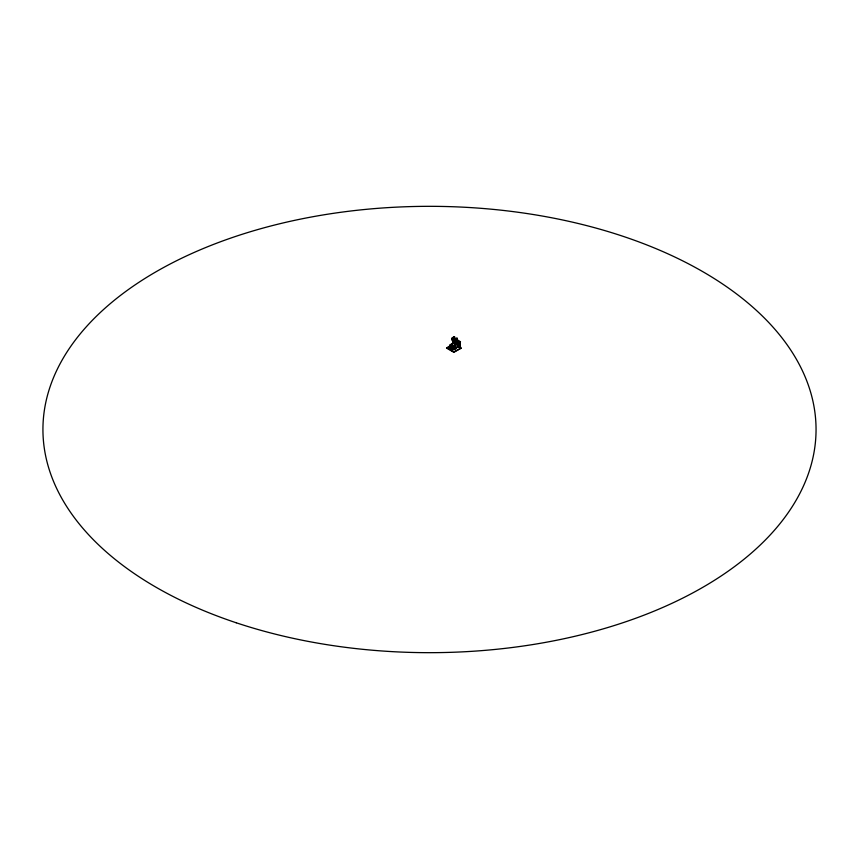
<?xml version="1.0" encoding="UTF-8"?>
<svg xmlns="http://www.w3.org/2000/svg" width="859" height="859" viewBox="0 0 859 859"><rect width="100%" height="100%" fill="white"/><g stroke="black" fill="none" stroke-linecap="round" stroke-linejoin="round"><path stroke-width="1.29" d="M451.158 344.083L450.889 346.263L451.598 344.341L449.944 344.727L448.709 348.851L456 344.642M450.889 346.263L451.855 346.306L454.69 338.5L453.735 338.467L452.704 340.379L451.641 339.026L451.952 337.974L454.271 336.642L455.345 339.82L454.271 336.642M451.598 344.341L450.384 344.985L449.15 349.108L455.785 345.275M453.219 343.793L452.081 339.284L452.392 338.231L454.712 336.889M453.756 345.586L453.498 347.766L454.196 345.844L452.543 346.231L451.319 350.354L458.599 346.145M454.905 345.275L454.905 342.161L455.785 342.161L454.25 340.529L454.561 339.477L456.881 338.145L457.944 341.324L457.944 347.036L460.07 348.26L460.07 342.032L452.779 337.823M454.196 345.844L452.983 346.478L451.748 350.601L459.039 346.402M453.498 347.766L454.454 347.809L457.299 340.003L456.333 339.971L455.313 341.882L454.991 339.734L457.31 338.392M452.274 340.132L453.294 338.21L454.261 338.242L451.415 346.048L450.46 346.016M454.873 341.624L455.893 339.713L456.859 339.745L454.024 347.551L453.058 347.519M446.594 347.627L453.874 351.836L461.165 348.131L453.874 352.34L446.594 348.131L451.791 344.62M446.594 348.131L451.791 345.125M460.07 342.032L460.51 348.002L458.384 346.778L457.944 343.106L458.438 345.382M457.772 346.424L457.332 347.186L457.944 346.531M454.486 349.538L454.046 348.775L454.486 349.538L456.312 348.486L455.871 347.723L456.312 348.486M460.51 341.775L453.219 337.576L453.219 341.313M456.881 338.145L457.944 341.324M455.195 341.646L456.065 343.181M458.04 346.327L461.165 348.131M455.517 345.629L455.345 341.603L455.71 343.31M457.332 346.682L457.503 341.077M458.384 343.353L458.878 345.64M457.944 343.417L457.944 343.417M453.702 346.478L453.702 346.478M451.888 347.53L451.888 347.53M236.225 622.775A386.55 223.168 0 0 0 816.05 429.5A386.55 223.168 0 0 0 236.225 236.225A386.55 223.168 0 0 0 236.225 622.775"/></g></svg>
